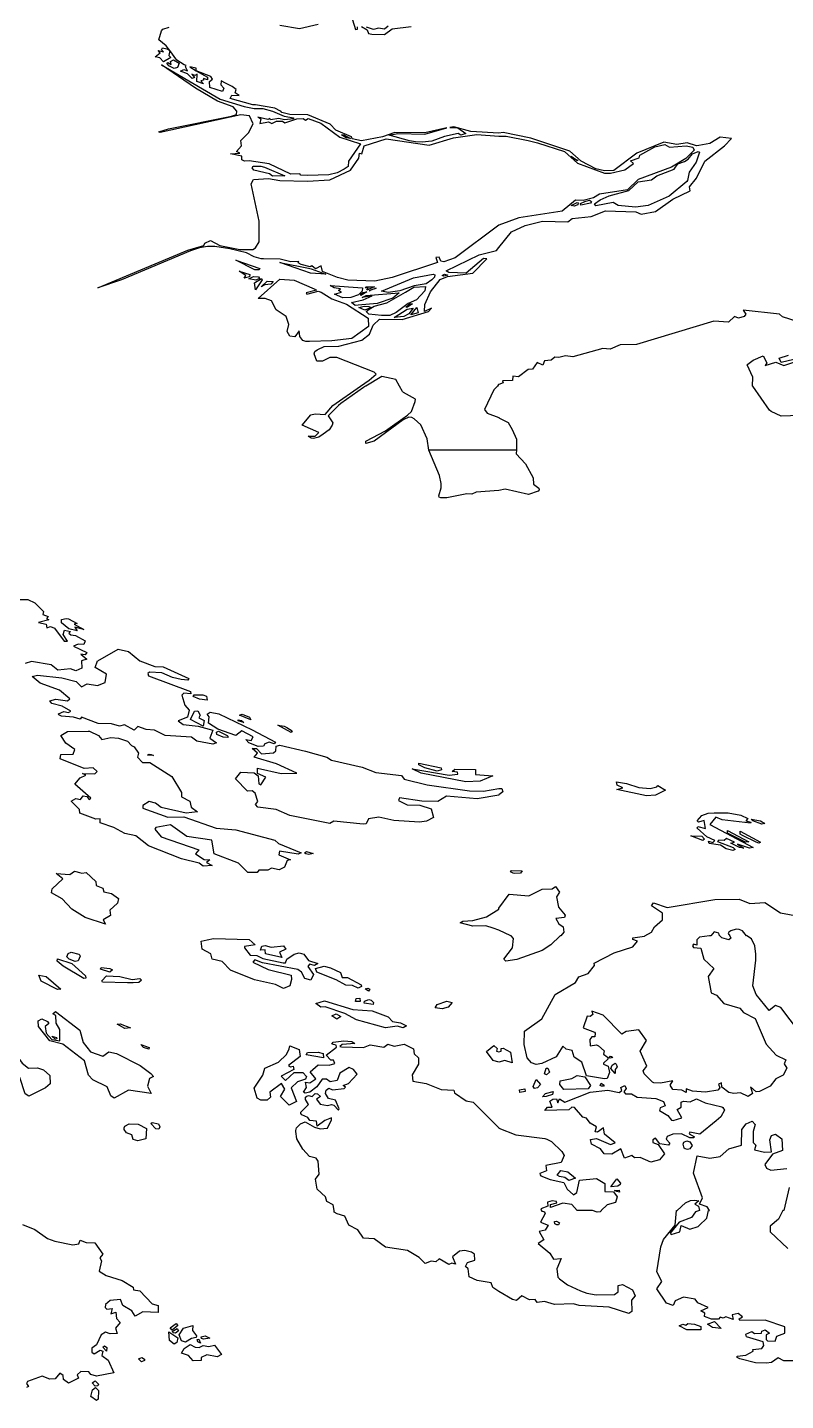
# Model space of a CAD drawing. Header units: inches. Extents: x -128.78 to -121.96, y 47.51 to 52.08.
# Drawn here: x -123.349 to -122.863, y 48.394 to 49.272 of the extents above; entities that cross this region are included whole.
import ezdxf

# ---------------------------------------------------------------- set-up
doc = ezdxf.new("R2010")
doc.units = ezdxf.units.IN
doc.header["$MEASUREMENT"] = 0
doc.layers.add('country_Clip', color=7, linetype='Continuous')

msp = doc.modelspace()

# ---------------------------------------------------------------- linework, layer by layer
at = {"layer": 'country_Clip'}
for points in [[(-123.14058, 49.27728), (-123.13868, 49.27111), (-123.13729, 49.2713), (-123.13725, 49.27272)], [(-122.85055, 49.08259), (-122.86537, 49.08725), (-122.86715, 49.08895), (-122.89049, 49.09159), (-122.88881, 49.08893), (-122.8898, 49.08753), (-122.89355, 49.08654), (-122.89604, 49.08744), (-122.8998, 49.08379), (-122.9092, 49.08454), (-122.95882, 49.06969), (-122.96925, 49.06948), (-122.97567, 49.06659), (-122.98028, 49.06714), (-122.99956, 49.06168), (-123.00412, 49.06241), (-123.00838, 49.06118), (-123.01106, 49.06153), (-123.01347, 49.0596), (-123.01763, 49.05913), (-123.01864, 49.05639), (-123.02237, 49.05801), (-123.02537, 49.05389), (-123.02804, 49.05354), (-123.03437, 49.04886), (-123.0379, 49.04926), (-123.03813, 49.04663), (-123.04443, 49.04627), (-123.0442, 49.04506), (-123.04688, 49.04408), (-123.04709, 49.04408), (-123.04773, 49.04297), (-123.05018, 49.04055), (-123.05612, 49.02797), (-123.05443, 49.02557), (-123.04688, 49.02287), (-123.04688, 49.0226), (-123.04098, 49.01971), (-123.03828, 49.01518), (-123.03547, 49.00903), (-123.03552, 49.00216), (-123.09139, 49.00197), (-123.0917, 49.00206), (-123.09272, 49.00932), (-123.09677, 49.01832), (-123.10102, 49.02213), (-123.10247, 49.02296), (-123.10458, 49.0232), (-123.10815, 49.02148), (-123.12668, 49.00771), (-123.13205, 49.00638), (-123.13197, 49.00772), (-123.11939, 49.01437), (-123.10542, 49.02448), (-123.10273, 49.02677), (-123.10043, 49.03315), (-123.10015, 49.03461), (-123.10785, 49.03889), (-123.10857, 49.03963), (-123.11049, 49.04297), (-123.11271, 49.04713), (-123.12171, 49.04914), (-123.132, 49.04297), (-123.13212, 49.04297), (-123.13349, 49.04218), (-123.14796, 49.03177), (-123.14949, 49.03051), (-123.15611, 49.02393), (-123.15313, 49.01949), (-123.15347, 49.0181), (-123.1555, 49.01505), (-123.15923, 49.01224), (-123.162, 49.01036), (-123.16544, 49.00957), (-123.16708, 49.00979), (-123.16899, 49.01103), (-123.16437, 49.01102), (-123.16203, 49.01337), (-123.17282, 49.01795), (-123.16727, 49.02456), (-123.16451, 49.02531), (-123.15804, 49.02474), (-123.15312, 49.0306), (-123.13551, 49.04297), (-123.1354, 49.04297), (-123.12989, 49.04682), (-123.12542, 49.05066), (-123.1266, 49.05197), (-123.15059, 49.0612), (-123.15493, 49.0612), (-123.15964, 49.05897), (-123.1634, 49.05897), (-123.16507, 49.06368), (-123.1646, 49.06519), (-123.16315, 49.06609), (-123.16271, 49.06633), (-123.1586, 49.06833), (-123.14922, 49.06863), (-123.13453, 49.0723), (-123.12971, 49.0761), (-123.12727, 49.08189), (-123.12327, 49.08572), (-123.10884, 49.08569), (-123.09185, 49.09068), (-123.08997, 49.09286), (-123.09439, 49.09074), (-123.09418, 49.09514), (-123.09061, 49.10332), (-123.08432, 49.11112), (-123.07969, 49.11306), (-123.06352, 49.11512), (-123.05458, 49.1244), (-123.05661, 49.12455), (-123.06785, 49.11528), (-123.07879, 49.11559), (-123.08062, 49.11673), (-123.05939, 49.12692), (-123.04841, 49.12979), (-123.04688, 49.1317), (-123.03875, 49.14155), (-123.02998, 49.14562), (-123.02065, 49.14811), (-123.01887, 49.14837), (-123.00261, 49.14798), (-122.9999, 49.15028), (-122.98787, 49.15139), (-122.97857, 49.15502), (-122.95917, 49.15439), (-122.95579, 49.15297), (-122.94663, 49.1547), (-122.93561, 49.16257), (-122.92433, 49.16785), (-122.92478, 49.17036), (-122.92038, 49.17595), (-122.91505, 49.1869), (-122.90255, 49.19675), (-122.8979, 49.20131), (-122.90519, 49.20222), (-122.91174, 49.19813), (-122.91893, 49.19677), (-122.92031, 49.19676), (-122.9263, 49.19859), (-122.93302, 49.19754), (-122.94123, 49.19891), (-122.95852, 49.19191), (-122.97331, 49.18088), (-122.97929, 49.18059), (-122.98487, 49.18194), (-122.9941, 49.1868), (-123.00152, 49.19332), (-123.02648, 49.20148), (-123.04404, 49.20526), (-123.04688, 49.2048), (-123.06476, 49.20588), (-123.0757, 49.20883), (-123.07828, 49.20838), (-123.07307, 49.20808), (-123.06804, 49.20461), (-123.07114, 49.20357), (-123.0729, 49.2045), (-123.08161, 49.20263), (-123.08965, 49.1996), (-123.09601, 49.1991), (-123.10028, 49.19921), (-123.10405, 49.19987), (-123.11712, 49.20346), (-123.11159, 49.20456), (-123.09417, 49.20417), (-123.0801, 49.20807), (-123.09416, 49.20487), (-123.11348, 49.20508), (-123.12127, 49.20235), (-123.13467, 49.19996), (-123.1407, 49.20124), (-123.1412, 49.20249), (-123.15127, 49.20678), (-123.1548, 49.21043), (-123.16918, 49.21653), (-123.18066, 49.2166), (-123.18579, 49.21794), (-123.18648, 49.21875), (-123.18655, 49.21875), (-123.19013, 49.22078), (-123.2027, 49.22281), (-123.2044, 49.22296), (-123.21891, 49.22702), (-123.21777, 49.22911), (-123.21314, 49.22895), (-123.21562, 49.2305), (-123.21495, 49.23271), (-123.21762, 49.23464), (-123.22188, 49.23684), (-123.22448, 49.23819), (-123.22482, 49.23563), (-123.22293, 49.23363), (-123.22383, 49.23145), (-123.23186, 49.23393), (-123.23207, 49.23771), (-123.23016, 49.2392), (-123.23127, 49.24102), (-123.24062, 49.24467), (-123.2405, 49.24623), (-123.24464, 49.24728), (-123.24062, 49.24467), (-123.23333, 49.24056), (-123.23333, 49.23889), (-123.23583, 49.23972), (-123.23583, 49.23861), (-123.2375, 49.23833), (-123.23587, 49.23626), (-123.24015, 49.23786), (-123.24, 49.2425), (-123.2415, 49.24161), (-123.24333, 49.2425), (-123.24167, 49.24028), (-123.24324, 49.23979), (-123.24617, 49.24271), (-123.25061, 49.24442), (-123.24844, 49.24541), (-123.24611, 49.24472), (-123.2475, 49.24722), (-123.24696, 49.24811), (-123.24827, 49.24837), (-123.25292, 49.25143), (-123.25736, 49.25767), (-123.2597, 49.26052), (-123.26453, 49.26446), (-123.26272, 49.27021), (-123.2619, 49.27119), (-123.2579, 49.27252)], [(-123.18704, 49.27378), (-123.17439, 49.27176), (-123.16249, 49.27449)], [(-123.13471, 49.27299), (-123.13106, 49.27086), (-123.13026, 49.26843), (-123.12818, 49.26816), (-123.12002, 49.2679), (-123.11508, 49.27146), (-123.10293, 49.27296)], [(-123.1176, 49.27325), (-123.12002, 49.27137), (-123.12398, 49.27201), (-123.12717, 49.271), (-123.13156, 49.27262)], [(-123.25736, 49.25767), (-123.25815, 49.25439), (-123.25681, 49.25318), (-123.26153, 49.25044), (-123.26393, 49.25284), (-123.26675, 49.25361), (-123.26368, 49.25615), (-123.26497, 49.25761), (-123.26146, 49.25673), (-123.26269, 49.25806), (-123.26222, 49.25944), (-123.25944, 49.25861), (-123.25736, 49.25767)], [(-123.25139, 49.24944), (-123.2525, 49.24667), (-123.25472, 49.24611), (-123.25806, 49.24778), (-123.25944, 49.24944), (-123.25861, 49.25), (-123.25667, 49.24861), (-123.25694, 49.25056), (-123.255, 49.25167), (-123.25139, 49.24944)], [(-123.19163, 49.21875), (-123.18428, 49.21561), (-123.17837, 49.21455), (-123.1782, 49.21394), (-123.18411, 49.21328), (-123.18772, 49.21405), (-123.19309, 49.21333), (-123.19337, 49.21411), (-123.19474, 49.2135), (-123.20107, 49.21507), (-123.1992, 49.21391), (-123.19973, 49.21099), (-123.1943, 49.21208), (-123.19222, 49.21099), (-123.18908, 49.21244), (-123.18535, 49.21239), (-123.18386, 49.21134), (-123.17611, 49.21394), (-123.17219, 49.21406), (-123.17057, 49.21306), (-123.16892, 49.21405), (-123.16083, 49.21111), (-123.14853, 49.20217), (-123.13546, 49.19787), (-123.14317, 49.18695), (-123.14336, 49.18354), (-123.14583, 49.18166), (-123.15024, 49.17944), (-123.15561, 49.17805), (-123.16933, 49.17761), (-123.17369, 49.17784), (-123.17416, 49.17878), (-123.17989, 49.17854), (-123.19392, 49.18506), (-123.20667, 49.187), (-123.20972, 49.18694), (-123.21131, 49.18761), (-123.2113, 49.18996), (-123.21864, 49.19157), (-123.21272, 49.19205), (-123.21476, 49.193), (-123.21167, 49.19667), (-123.21194, 49.2), (-123.20711, 49.205), (-123.20419, 49.21083), (-123.20639, 49.21583), (-123.21194, 49.21639), (-123.26372, 49.20512), (-123.26439, 49.20556), (-123.25833, 49.2075), (-123.21806, 49.21556), (-123.21472, 49.21662), (-123.21453, 49.21875), (-123.21694, 49.2215), (-123.22694, 49.22528), (-123.24111, 49.23361), (-123.26278, 49.2484), (-123.22531, 49.2265), (-123.20978, 49.22173), (-123.20351, 49.22061), (-123.20345, 49.2206), (-123.19791, 49.22055), (-123.19163, 49.21875)], [(-123.0221, 49.19861), (-123.00486, 49.19297), (-122.99663, 49.18547), (-122.97935, 49.17916), (-122.97537, 49.17914), (-122.96634, 49.18137), (-122.96067, 49.18531), (-122.96263, 49.18703), (-122.95715, 49.18906), (-122.9567, 49.19062), (-122.94711, 49.19602), (-122.94064, 49.19745), (-122.9376, 49.1959), (-122.92705, 49.19664), (-122.92276, 49.19571), (-122.92185, 49.19393), (-122.92716, 49.18865), (-122.93643, 49.18307), (-122.95766, 49.17518), (-122.9646, 49.16854), (-122.98242, 49.1657), (-122.98629, 49.16344), (-122.99298, 49.16175), (-122.99773, 49.16185), (-123.00627, 49.15488), (-123.03406, 49.15064), (-123.04688, 49.14592), (-123.0749, 49.12498), (-123.08211, 49.12254), (-123.08407, 49.12292), (-123.085, 49.12544), (-123.08723, 49.12527), (-123.08623, 49.12195), (-123.11519, 49.11239), (-123.12624, 49.11001), (-123.1435, 49.11069), (-123.15013, 49.11239), (-123.15983, 49.11634), (-123.16058, 49.11998), (-123.16411, 49.11809), (-123.1666, 49.11998), (-123.16758, 49.11935), (-123.17328, 49.12085), (-123.17536, 49.12185), (-123.1748, 49.12272), (-123.18008, 49.1224), (-123.18683, 49.12413), (-123.19749, 49.12447), (-123.19904, 49.12447), (-123.20338, 49.12573), (-123.20838, 49.12829), (-123.21913, 49.13079), (-123.22863, 49.13222), (-123.2334, 49.13222), (-123.23854, 49.13135), (-123.24415, 49.12954), (-123.28831, 49.1109), (-123.30342, 49.10588), (-123.24587, 49.12998), (-123.23561, 49.13285), (-123.23504, 49.13445), (-123.23138, 49.13616), (-123.22553, 49.13299), (-123.21256, 49.13033), (-123.20438, 49.13044), (-123.20264, 49.13136), (-123.20034, 49.13528), (-123.20023, 49.14858), (-123.20546, 49.17228), (-123.20398, 49.17503), (-123.19439, 49.17575), (-123.18703, 49.17447), (-123.16923, 49.1741), (-123.15506, 49.1749), (-123.14184, 49.18099), (-123.13644, 49.18882), (-123.13599, 49.19192), (-123.13454, 49.1915), (-123.13297, 49.19669), (-123.11901, 49.20116), (-123.09142, 49.19706), (-123.07599, 49.20178), (-123.06104, 49.20393), (-123.04688, 49.20285), (-123.04208, 49.20282), (-123.02802, 49.20011), (-123.0221, 49.19861)], [(-123.14608, 49.2038), (-123.14181, 49.20138), (-123.14458, 49.20182), (-123.14759, 49.20374), (-123.14608, 49.2038)], [(-122.99625, 49.18728), (-122.99674, 49.18696), (-123.00048, 49.18987), (-122.99625, 49.18728)], [(-122.93784, 49.16438), (-122.95126, 49.15853), (-122.95938, 49.15744), (-122.97055, 49.15857), (-122.97368, 49.16036), (-122.98473, 49.15831), (-122.98561, 49.15947), (-122.98197, 49.16204), (-122.97616, 49.16467), (-122.96372, 49.168), (-122.95764, 49.17353), (-122.94914, 49.17498), (-122.9457, 49.17744), (-122.93466, 49.18182), (-122.93229, 49.18518), (-122.92796, 49.18671), (-122.92575, 49.18819), (-122.92296, 49.19148), (-122.91936, 49.19314), (-122.9185, 49.1927), (-122.92055, 49.18627), (-122.92502, 49.17986), (-122.92621, 49.17441), (-122.92663, 49.17379), (-122.93784, 49.16438)], [(-123.18383, 49.17739), (-123.1917, 49.17729), (-123.19372, 49.17879), (-123.20361, 49.18109), (-123.2048, 49.1825), (-123.20408, 49.18348), (-123.20404, 49.18358), (-123.19914, 49.18361), (-123.19695, 49.18298), (-123.18383, 49.17739)], [(-122.98826, 49.16007), (-122.99432, 49.1588), (-122.99467, 49.15984), (-122.9918, 49.16113), (-122.98876, 49.16194), (-122.98757, 49.16114), (-122.98826, 49.16007)], [(-122.99634, 49.1589), (-122.99861, 49.15811), (-123.00067, 49.15843), (-122.99684, 49.16042), (-122.99603, 49.1601), (-122.99634, 49.1589)], [(-123.20036, 49.11743), (-123.20295, 49.11743), (-123.2151, 49.12349), (-123.19977, 49.1182), (-123.20036, 49.11743)], [(-123.16708, 49.11801), (-123.1577, 49.11448), (-123.1675, 49.11531), (-123.18701, 49.12209), (-123.16876, 49.11845), (-123.16708, 49.11801)], [(-123.20653, 49.11296), (-123.20988, 49.11192), (-123.20888, 49.11368), (-123.21307, 49.11654), (-123.2062, 49.11445), (-123.20653, 49.11296)], [(-123.2, 49.11181), (-123.20235, 49.1107), (-123.20678, 49.1117), (-123.20394, 49.11313), (-123.20067, 49.11291), (-123.2, 49.11181)], [(-123.19833, 49.11092), (-123.20251, 49.10453), (-123.20335, 49.10905), (-123.19883, 49.11181), (-123.19833, 49.11092)], [(-123.17015, 49.10256), (-123.16982, 49.10177), (-123.16255, 49.10362), (-123.16061, 49.10301), (-123.15383, 49.09872), (-123.14436, 49.09535), (-123.13046, 49.08654), (-123.13029, 49.08113), (-123.14085, 49.07353), (-123.15374, 49.07188), (-123.16808, 49.07152), (-123.17049, 49.07144), (-123.17234, 49.0721), (-123.17426, 49.07469), (-123.17469, 49.07831), (-123.17736, 49.07453), (-123.18054, 49.07486), (-123.18239, 49.07783), (-123.18121, 49.08246), (-123.18306, 49.08753), (-123.18942, 49.09172), (-123.19227, 49.09745), (-123.19646, 49.09899), (-123.20081, 49.09899), (-123.18695, 49.11145), (-123.17786, 49.11067), (-123.16513, 49.10527), (-123.16363, 49.10428), (-123.17015, 49.10256)], [(-123.19658, 49.10785), (-123.19892, 49.10653), (-123.19524, 49.11017), (-123.19122, 49.10995), (-123.19272, 49.10818), (-123.19658, 49.10785)], [(-123.11025, 49.10401), (-123.11779, 49.10279), (-123.12197, 49.10362), (-123.10154, 49.11227), (-123.08881, 49.11459), (-123.08781, 49.11415), (-123.08813, 49.11272), (-123.08965, 49.11095), (-123.09333, 49.10847), (-123.10104, 49.1072), (-123.11025, 49.10401)], [(-123.07946, 49.114), (-123.08197, 49.11323), (-123.08315, 49.11367), (-123.08172, 49.11461), (-123.07946, 49.114)], [(-123.14155, 49.09957), (-123.14674, 49.09946), (-123.15201, 49.10189), (-123.14766, 49.1031), (-123.14959, 49.1042), (-123.14825, 49.10525), (-123.15226, 49.10574), (-123.15478, 49.1074), (-123.13418, 49.10591), (-123.13434, 49.10365), (-123.13669, 49.10145), (-123.14155, 49.09957)], [(-123.11075, 49.10268), (-123.11477, 49.09927), (-123.12465, 49.09585), (-123.13688, 49.09475), (-123.13872, 49.09447), (-123.14124, 49.0964), (-123.1337, 49.09806), (-123.12799, 49.10074), (-123.13429, 49.0996), (-123.13169, 49.10103), (-123.11075, 49.10268)], [(-123.13141, 49.10332), (-123.13526, 49.10084), (-123.1351, 49.10172), (-123.13401, 49.10277), (-123.13141, 49.10332)], [(-123.1265, 49.10654), (-123.13135, 49.10445), (-123.13052, 49.10566), (-123.13236, 49.10577), (-123.13186, 49.10643), (-123.1265, 49.10654)], [(-123.11661, 49.08814), (-123.12198, 49.08813), (-123.13018, 49.08902), (-123.13169, 49.09067), (-123.12993, 49.09216), (-123.12666, 49.09404), (-123.11854, 49.09629), (-123.10656, 49.10312), (-123.10137, 49.10616), (-123.09375, 49.10676), (-123.09434, 49.1039), (-123.09953, 49.09806), (-123.10489, 49.09585), (-123.11259, 49.09001), (-123.11661, 49.08814)], [(-123.12544, 49.10568), (-123.12996, 49.10386), (-123.12879, 49.10458), (-123.12544, 49.10568)], [(-123.12867, 49.09321), (-123.13253, 49.09155), (-123.13638, 49.09321), (-123.13303, 49.09409), (-123.13018, 49.09398), (-123.12867, 49.09321)], [(-123.10765, 49.08759), (-123.11393, 49.08681), (-123.10556, 49.09221), (-123.10171, 49.09277), (-123.10439, 49.08913), (-123.10765, 49.08759)], [(-123.10204, 49.09563), (-123.10539, 49.09343), (-123.1064, 49.09354), (-123.10372, 49.09574), (-123.10204, 49.09563)], [(-123.09844, 49.08985), (-123.10313, 49.08858), (-123.09936, 49.09321), (-123.09844, 49.08985)], [(-122.83065, 49.02503), (-122.86608, 49.0238), (-122.87257, 49.02674), (-122.87368, 49.02767), (-122.88441, 49.04285), (-122.88445, 49.04297), (-122.88433, 49.04865), (-122.88794, 49.05649), (-122.88755, 49.05707), (-122.88417, 49.0595), (-122.87764, 49.06228), (-122.87526, 49.05793), (-122.87646, 49.05624), (-122.86969, 49.05831), (-122.86458, 49.05611), (-122.85351, 49.05973)], [(-122.85436, 49.0608), (-122.86627, 49.05817), (-122.86743, 49.0609), (-122.86149, 49.06285)], [(-123.03552, 49.00216), (-123.03579, 48.99964), (-123.02971, 48.99331), (-123.02491, 48.98441), (-123.02466, 48.98031), (-123.02123, 48.97771), (-123.02101, 48.9767), (-123.02169, 48.97579), (-123.02798, 48.97359), (-123.04282, 48.97705), (-123.04688, 48.97629), (-123.06144, 48.97518), (-123.06413, 48.97382), (-123.06741, 48.97418), (-123.08017, 48.97145), (-123.08393, 48.97143), (-123.08496, 48.97188), (-123.08537, 48.97282), (-123.08381, 48.9779), (-123.08381, 48.98077), (-123.08492, 48.98586), (-123.0917, 49.00206), (-123.09139, 49.00197), (-123.03552, 49.00216)], [(-123.35663, 48.90659), (-123.34827, 48.90642), (-123.3439, 48.90447), (-123.33826, 48.8988), (-123.33861, 48.89683), (-123.33529, 48.89556), (-123.33645, 48.89435), (-123.33485, 48.8936), (-123.34156, 48.89188), (-123.33667, 48.89072), (-123.33625, 48.88842), (-123.33388, 48.88917), (-123.33129, 48.88806), (-123.32501, 48.87988), (-123.32291, 48.87991), (-123.32573, 48.88406), (-123.32481, 48.88697), (-123.32095, 48.88598), (-123.32198, 48.88492), (-123.32085, 48.88398), (-123.31785, 48.88356), (-123.31156, 48.88011), (-123.31241, 48.87767), (-123.31606, 48.87785), (-123.319, 48.87673), (-123.31064, 48.87263), (-123.31171, 48.87116), (-123.31447, 48.8715), (-123.31061, 48.86836), (-123.31404, 48.86719), (-123.31386, 48.86248), (-123.31755, 48.86082), (-123.32092, 48.86219), (-123.32905, 48.86122), (-123.33328, 48.86482), (-123.34587, 48.86684), (-123.35006, 48.86559)], [(-123.3187, 48.89069), (-123.31245, 48.88738), (-123.31816, 48.88876), (-123.31684, 48.88646), (-123.32197, 48.88771), (-123.3267, 48.89165), (-123.32674, 48.89379), (-123.32374, 48.89434), (-123.32238, 48.89423), (-123.31672, 48.89106), (-123.3187, 48.89069)], [(-123.2616, 48.86338), (-123.24534, 48.85596), (-123.24592, 48.85495), (-123.25027, 48.8554), (-123.25577, 48.85663), (-123.26258, 48.85968), (-123.27041, 48.86008), (-123.27161, 48.85917), (-123.271, 48.85774), (-123.2443, 48.84776), (-123.24396, 48.84606), (-123.24842, 48.84652), (-123.24965, 48.84536), (-123.2479, 48.83902), (-123.24515, 48.83577), (-123.24604, 48.83126), (-123.25214, 48.82892), (-123.249, 48.82665), (-123.23932, 48.82553), (-123.22982, 48.82292), (-123.23187, 48.81779), (-123.2275, 48.81479), (-123.22997, 48.81395), (-123.24005, 48.81584), (-123.24361, 48.81855), (-123.26042, 48.81946), (-123.2672, 48.82298), (-123.27259, 48.82329), (-123.27797, 48.82527), (-123.28021, 48.82286), (-123.28654, 48.82627), (-123.28956, 48.82549), (-123.29476, 48.82694), (-123.30324, 48.82713), (-123.31387, 48.83115), (-123.31476, 48.82988), (-123.31912, 48.83133), (-123.32685, 48.83179), (-123.32851, 48.83266), (-123.3286, 48.83333), (-123.32532, 48.83495), (-123.32238, 48.83419), (-123.3209, 48.83504), (-123.32639, 48.83823), (-123.33293, 48.84004), (-123.33431, 48.84163), (-123.33043, 48.84274), (-123.32295, 48.84163), (-123.3215, 48.84301), (-123.3281, 48.84843), (-123.34049, 48.85307), (-123.34556, 48.85726), (-123.34209, 48.85811), (-123.32647, 48.8563), (-123.31745, 48.85414), (-123.31394, 48.8506), (-123.31035, 48.85256), (-123.30367, 48.85146), (-123.29872, 48.85344), (-123.29787, 48.85868), (-123.3052, 48.86297), (-123.30379, 48.86719), (-123.30344, 48.86719), (-123.2905, 48.87467), (-123.2838, 48.8733), (-123.2767, 48.86728), (-123.27673, 48.86719), (-123.26705, 48.86361), (-123.2616, 48.86338)], [(-123.23404, 48.84459), (-123.23352, 48.84218), (-123.23841, 48.84267), (-123.2424, 48.84444), (-123.24189, 48.84545), (-123.23638, 48.84555), (-123.23404, 48.84459)], [(-123.23556, 48.82917), (-123.23611, 48.82556), (-123.24417, 48.82972), (-123.24167, 48.835), (-123.23944, 48.83528), (-123.23806, 48.8325), (-123.23889, 48.83083), (-123.23556, 48.82917)], [(-123.20472, 48.82306), (-123.18972, 48.81528), (-123.19056, 48.81417), (-123.19389, 48.81528), (-123.19667, 48.81417), (-123.1975, 48.81278), (-123.20083, 48.8125), (-123.20694, 48.81472), (-123.20889, 48.81694), (-123.20528, 48.81639), (-123.20417, 48.81861), (-123.21139, 48.8225), (-123.21528, 48.81944), (-123.22667, 48.82361), (-123.23278, 48.8275), (-123.23222, 48.83139), (-123.23361, 48.83306), (-123.23167, 48.83444), (-123.22611, 48.83333), (-123.20472, 48.82306)], [(-123.21167, 48.82917), (-123.21, 48.82778), (-123.21361, 48.82889), (-123.21361, 48.82944), (-123.21167, 48.82917)], [(-123.20648, 48.83117), (-123.20551, 48.8296), (-123.21284, 48.83246), (-123.21107, 48.83314), (-123.20648, 48.83117)], [(-123.30311, 48.81957), (-123.30099, 48.81697), (-123.29512, 48.81831), (-123.29029, 48.81783), (-123.28463, 48.81582), (-123.2819, 48.81321), (-123.28029, 48.81228), (-123.27748, 48.80813), (-123.27814, 48.80576), (-123.2749, 48.80233), (-123.27021, 48.80222), (-123.25618, 48.79333), (-123.24995, 48.7831), (-123.24987, 48.78022), (-123.24465, 48.77741), (-123.24376, 48.77359), (-123.23983, 48.7707), (-123.24694, 48.76984), (-123.26301, 48.77344), (-123.26671, 48.77631), (-123.27071, 48.77721), (-123.27463, 48.77469), (-123.27463, 48.77302), (-123.25878, 48.76733), (-123.24858, 48.7675), (-123.22787, 48.76024), (-123.21527, 48.75918), (-123.19028, 48.7526), (-123.18783, 48.75036), (-123.17336, 48.74454), (-123.1754, 48.74363), (-123.18719, 48.74559), (-123.18757, 48.74318), (-123.18017, 48.74), (-123.18241, 48.73958), (-123.18407, 48.73522), (-123.18736, 48.73353), (-123.19233, 48.73464), (-123.19476, 48.73346), (-123.20052, 48.73337), (-123.20149, 48.73195), (-123.20748, 48.73198), (-123.21355, 48.73791), (-123.229, 48.74374), (-123.23064, 48.75265), (-123.24648, 48.75485), (-123.25698, 48.76238), (-123.26644, 48.76074), (-123.26713, 48.75962), (-123.26297, 48.75477), (-123.23895, 48.74633), (-123.24105, 48.74389), (-123.23554, 48.7402), (-123.23189, 48.73995), (-123.23398, 48.73828), (-123.23035, 48.73642), (-123.23607, 48.73585), (-123.23861, 48.73789), (-123.24991, 48.74054), (-123.27104, 48.74891), (-123.27926, 48.75524), (-123.28615, 48.75675), (-123.29331, 48.76069), (-123.30212, 48.76368), (-123.30207, 48.76627), (-123.30484, 48.76599), (-123.31495, 48.76983), (-123.31522, 48.77215), (-123.32067, 48.77752), (-123.31765, 48.77914), (-123.31459, 48.77859), (-123.31288, 48.78084), (-123.31045, 48.78042), (-123.30897, 48.77849), (-123.30789, 48.7795), (-123.31815, 48.78846), (-123.3149, 48.79236), (-123.31122, 48.79414), (-123.31336, 48.79521), (-123.30537, 48.79496), (-123.30397, 48.7965), (-123.30656, 48.7988), (-123.31227, 48.79851), (-123.32757, 48.80464), (-123.32717, 48.80746), (-123.3193, 48.80753), (-123.31824, 48.81057), (-123.32401, 48.81462), (-123.32718, 48.81942), (-123.32302, 48.82199), (-123.30978, 48.8223), (-123.30883, 48.8222), (-123.30311, 48.81957)], [(-123.22006, 48.81896), (-123.2206, 48.81824), (-123.22336, 48.81837), (-123.22727, 48.8202), (-123.22747, 48.82165), (-123.22632, 48.82222), (-123.22079, 48.81944), (-123.22006, 48.81896)], [(-123.17917, 48.8225), (-123.17972, 48.82139), (-123.18833, 48.82611), (-123.18417, 48.82556), (-123.1825, 48.82472), (-123.17917, 48.8225)], [(-123.17052, 48.80947), (-123.1569, 48.80558), (-123.15404, 48.80377), (-123.13426, 48.79926), (-123.12565, 48.79579), (-123.1091, 48.79392), (-123.10754, 48.7916), (-123.09272, 48.78798), (-123.06568, 48.78407), (-123.05672, 48.78383), (-123.04688, 48.78571), (-123.04492, 48.78569), (-123.04438, 48.78358), (-123.04688, 48.78153), (-123.04688, 48.78125), (-123.06074, 48.77909), (-123.08047, 48.78062), (-123.08595, 48.77734), (-123.09619, 48.77743), (-123.11045, 48.77962), (-123.111, 48.77802), (-123.1056, 48.7752), (-123.09736, 48.77504), (-123.09024, 48.77271), (-123.08873, 48.76708), (-123.09321, 48.76471), (-123.09759, 48.764), (-123.11397, 48.7652), (-123.1236, 48.76723), (-123.13026, 48.76622), (-123.1318, 48.76308), (-123.13375, 48.76271), (-123.1524, 48.76462), (-123.15498, 48.76318), (-123.18061, 48.76834), (-123.18936, 48.7721), (-123.20119, 48.77376), (-123.20271, 48.7753), (-123.2012, 48.7773), (-123.20277, 48.78269), (-123.20468, 48.78406), (-123.20781, 48.78393), (-123.2154, 48.79175), (-123.2119, 48.79599), (-123.20348, 48.79573), (-123.20088, 48.79374), (-123.20049, 48.78856), (-123.19916, 48.78801), (-123.19608, 48.79277), (-123.20128, 48.7953), (-123.20138, 48.79858), (-123.18611, 48.79523), (-123.17611, 48.79533), (-123.18913, 48.80135), (-123.20347, 48.80564), (-123.20141, 48.80828), (-123.20482, 48.8112), (-123.20193, 48.81111), (-123.19872, 48.80779), (-123.19119, 48.80833), (-123.18953, 48.80966), (-123.18938, 48.8126), (-123.18698, 48.81338), (-123.17052, 48.80947)], [(-123.26945, 48.80743), (-123.26797, 48.80676), (-123.27171, 48.80702), (-123.27068, 48.80751), (-123.26945, 48.80743)], [(-123.0836, 48.7976), (-123.08635, 48.79673), (-123.09429, 48.79888), (-123.09799, 48.80069), (-123.098, 48.80176), (-123.08374, 48.79878), (-123.0836, 48.7976)], [(-123.10229, 48.79816), (-123.07868, 48.79418), (-123.07304, 48.79473), (-123.07332, 48.79604), (-123.07677, 48.79658), (-123.07495, 48.79798), (-123.06176, 48.79781), (-123.06182, 48.79464), (-123.05081, 48.79369), (-123.05884, 48.79026), (-123.06808, 48.78996), (-123.09658, 48.79533), (-123.10229, 48.79816)], [(-122.95723, 48.78624), (-122.95008, 48.78553), (-122.94569, 48.7866), (-122.94516, 48.78763), (-122.9402, 48.78465), (-122.94667, 48.7813), (-122.95236, 48.781), (-122.97131, 48.78492), (-122.96761, 48.78594), (-122.97121, 48.78782), (-122.97148, 48.78989), (-122.9652, 48.78878), (-122.95723, 48.78624)], [(-122.892, 48.76857), (-122.88752, 48.76651), (-122.88886, 48.76497), (-122.88549, 48.76414), (-122.88586, 48.76345), (-122.90404, 48.76566), (-122.90795, 48.76725), (-122.91181, 48.76249), (-122.88406, 48.74779), (-122.88639, 48.74746), (-122.89419, 48.75008), (-122.89005, 48.74749), (-122.89282, 48.7479), (-122.89844, 48.75071), (-122.89614, 48.75127), (-122.90114, 48.7536), (-122.90259, 48.75246), (-122.90615, 48.75265), (-122.9069, 48.75169), (-122.89691, 48.74787), (-122.89554, 48.7465), (-122.8971, 48.74597), (-122.90131, 48.74696), (-122.90502, 48.74939), (-122.91232, 48.75042), (-122.9127, 48.75189), (-122.91, 48.75115), (-122.90856, 48.75239), (-122.91373, 48.75469), (-122.91993, 48.76033), (-122.91942, 48.76131), (-122.91464, 48.75994), (-122.91546, 48.76509), (-122.91908, 48.76398), (-122.92001, 48.76492), (-122.9169, 48.76836), (-122.91289, 48.76978), (-122.90898, 48.77), (-122.90006, 48.77006), (-122.892, 48.76857)], [(-122.88683, 48.75158), (-122.88897, 48.75129), (-122.90051, 48.75711), (-122.90043, 48.75871), (-122.88683, 48.75158)], [(-122.87945, 48.75123), (-122.88056, 48.75061), (-122.88218, 48.75124), (-122.89093, 48.75551), (-122.8925, 48.75651), (-122.89243, 48.75834), (-122.87945, 48.75123)], [(-122.87668, 48.76314), (-122.87862, 48.76286), (-122.8844, 48.76489), (-122.88538, 48.76593), (-122.87934, 48.76484), (-122.87668, 48.76314)], [(-122.91532, 48.75321), (-122.91635, 48.75231), (-122.92394, 48.75538), (-122.91685, 48.7551), (-122.91532, 48.75321)], [(-123.16561, 48.74398), (-123.16841, 48.74335), (-123.17031, 48.74374), (-123.17124, 48.74457), (-123.17004, 48.74529), (-123.16561, 48.74398)], [(-123.31531, 48.73179), (-123.31371, 48.73137), (-123.31105, 48.7319), (-123.30472, 48.72615), (-123.30463, 48.72363), (-123.30042, 48.72191), (-123.29967, 48.71946), (-123.29487, 48.71855), (-123.29029, 48.71531), (-123.2909, 48.71219), (-123.29575, 48.70772), (-123.29539, 48.70442), (-123.30009, 48.7016), (-123.29853, 48.69881), (-123.3116, 48.70315), (-123.32021, 48.70854), (-123.32637, 48.71502), (-123.3331, 48.71885), (-123.33275, 48.72152), (-123.32591, 48.72778), (-123.3302, 48.73124), (-123.32143, 48.73052), (-123.31853, 48.73272), (-123.31755, 48.73247), (-123.31531, 48.73179)], [(-123.03296, 48.73136), (-123.03682, 48.73126), (-123.03772, 48.73153), (-123.0395, 48.7324), (-123.0387, 48.73327), (-123.03189, 48.73291), (-123.03296, 48.73136)], [(-123.00811, 48.71933), (-123.01004, 48.7163), (-123.00874, 48.70977), (-123.00438, 48.70463), (-123.00482, 48.70303), (-123.01037, 48.7025), (-123.00852, 48.69903), (-123.00562, 48.69724), (-123.00524, 48.69379), (-123.00716, 48.69141), (-123.00772, 48.69141), (-123.0135, 48.68558), (-123.01914, 48.6821), (-123.03531, 48.67627), (-123.04239, 48.67528), (-123.04375, 48.67651), (-123.03812, 48.6838), (-123.03748, 48.68971), (-123.03888, 48.69141), (-123.03928, 48.69141), (-123.04688, 48.69504), (-123.05048, 48.69629), (-123.05511, 48.69779), (-123.06344, 48.69764), (-123.07165, 48.69968), (-123.06996, 48.7008), (-123.06358, 48.70124), (-123.05468, 48.70359), (-123.04688, 48.70843), (-123.04688, 48.70898), (-123.04035, 48.71801), (-123.02757, 48.71699), (-123.0191, 48.7213), (-123.01282, 48.7214), (-123.01065, 48.72297), (-123.00811, 48.71933)], [(-122.84842, 48.62179), (-122.86641, 48.64547), (-122.86985, 48.64684), (-122.87376, 48.64359), (-122.88216, 48.65381), (-122.88425, 48.65936), (-122.88236, 48.67577), (-122.88236, 48.6796), (-122.88296, 48.68501), (-122.88524, 48.68949), (-122.88815, 48.69141), (-122.88841, 48.69141), (-122.89102, 48.69457), (-122.89296, 48.6955), (-122.89499, 48.69559), (-122.89839, 48.69455), (-122.8996, 48.69382), (-122.90017, 48.69294), (-122.89909, 48.69141), (-122.89846, 48.68992), (-122.89959, 48.6889), (-122.90426, 48.69002), (-122.90541, 48.69141), (-122.90575, 48.69141), (-122.90611, 48.69308), (-122.90903, 48.694), (-122.91124, 48.69141), (-122.91214, 48.69141), (-122.91841, 48.69049), (-122.9201, 48.68876), (-122.92007, 48.68536), (-122.92239, 48.68606), (-122.92299, 48.6849), (-122.92232, 48.68392), (-122.91763, 48.68341), (-122.9156, 48.6764), (-122.90938, 48.67052), (-122.91287, 48.66546), (-122.91091, 48.65492), (-122.90767, 48.65336), (-122.90277, 48.64819), (-122.89257, 48.64506), (-122.89038, 48.64234), (-122.88282, 48.63856), (-122.87575, 48.6221), (-122.86937, 48.61498), (-122.86314, 48.61208), (-122.8643, 48.60953), (-122.86253, 48.60675), (-122.86487, 48.60223), (-122.86962, 48.59996), (-122.87315, 48.5952), (-122.88008, 48.59187), (-122.88221, 48.59167), (-122.88578, 48.59483), (-122.88446, 48.59053), (-122.88737, 48.58854), (-122.89215, 48.59105), (-122.89645, 48.59048), (-122.89977, 48.59128), (-122.90414, 48.59454), (-122.90429, 48.59726), (-122.90625, 48.59654), (-122.90541, 48.59423), (-122.90669, 48.59263), (-122.91459, 48.59132), (-122.92301, 48.59202), (-122.92693, 48.59343), (-122.92701, 48.59111), (-122.9298, 48.59263), (-122.93562, 48.59305), (-122.93727, 48.59584), (-122.93562, 48.59868), (-122.94351, 48.59717), (-122.94765, 48.59747), (-122.94858, 48.59775), (-122.95378, 48.6032), (-122.95457, 48.60503), (-122.95226, 48.60801), (-122.95644, 48.61767), (-122.95237, 48.62452), (-122.95718, 48.63129), (-122.96533, 48.63024), (-122.96826, 48.62839), (-122.98001, 48.64055), (-122.98744, 48.64312), (-122.98673, 48.64106), (-122.98838, 48.63977), (-122.99036, 48.63997), (-122.99285, 48.6326), (-122.98566, 48.62987), (-122.98527, 48.62921), (-122.98543, 48.6268), (-122.98744, 48.62679), (-122.98866, 48.62518), (-122.9884, 48.62106), (-122.98428, 48.62159), (-122.983, 48.62111), (-122.9794, 48.6179), (-122.97989, 48.6158), (-122.97745, 48.61405), (-122.97694, 48.61282), (-122.97991, 48.61004), (-122.97981, 48.60938), (-122.97699, 48.60799), (-122.97595, 48.60394), (-122.97751, 48.60013), (-122.97933, 48.59983), (-122.99076, 48.60189), (-122.99376, 48.61062), (-122.99869, 48.61386), (-122.99998, 48.61795), (-123.00384, 48.61884), (-123.00582, 48.62076), (-123.01011, 48.61394), (-123.01942, 48.60969), (-123.02297, 48.60916), (-123.02605, 48.61025), (-123.02875, 48.61341), (-123.03073, 48.62199), (-123.03039, 48.6305), (-123.01939, 48.63837), (-123.01086, 48.65382), (-122.99775, 48.66158), (-122.99564, 48.66515), (-122.98978, 48.66739), (-122.98563, 48.67236), (-122.98583, 48.67397), (-122.97302, 48.68049), (-122.96105, 48.68425), (-122.95811, 48.68795), (-122.9611, 48.68895), (-122.96117, 48.69004), (-122.95374, 48.69127), (-122.95349, 48.69141), (-122.94918, 48.69369), (-122.94724, 48.69718), (-122.94207, 48.70159), (-122.94217, 48.70578), (-122.94926, 48.71066), (-122.9478, 48.71242), (-122.93907, 48.70959), (-122.90866, 48.7146), (-122.89303, 48.71478)], [(-122.89303, 48.71478), (-122.88621, 48.71217), (-122.87668, 48.71274), (-122.86668, 48.70602), (-122.84925, 48.70293)], [(-123.19786, 48.67694), (-123.18497, 48.6741), (-123.18331, 48.67414), (-123.18257, 48.67636), (-123.17785, 48.67964), (-123.17471, 48.68059), (-123.17177, 48.67966), (-123.16865, 48.67567), (-123.16278, 48.67369), (-123.1648, 48.67249), (-123.16795, 48.67318), (-123.16901, 48.67177), (-123.16539, 48.66672), (-123.16726, 48.66308), (-123.17112, 48.66409), (-123.17307, 48.66823), (-123.17551, 48.6698), (-123.19806, 48.67415), (-123.20307, 48.6761), (-123.20436, 48.67459), (-123.1944, 48.66995), (-123.17988, 48.66616), (-123.1796, 48.66353), (-123.18065, 48.65941), (-123.18477, 48.65769), (-123.18991, 48.66021), (-123.20326, 48.66326), (-123.21852, 48.66951), (-123.22389, 48.67492), (-123.23044, 48.67656), (-123.23125, 48.67997), (-123.23677, 48.68292), (-123.2373, 48.68797), (-123.23352, 48.68881), (-123.22939, 48.68973), (-123.20662, 48.68913), (-123.20286, 48.68565), (-123.20959, 48.68458), (-123.20963, 48.68379), (-123.20598, 48.67912), (-123.20166, 48.67891), (-123.19786, 48.67694)], [(-123.31616, 48.67532), (-123.31796, 48.67507), (-123.32178, 48.6765), (-123.32329, 48.67804), (-123.32253, 48.68009), (-123.32054, 48.68084), (-123.31572, 48.67963), (-123.31508, 48.67906), (-123.3148, 48.67838), (-123.31616, 48.67532)], [(-123.19632, 48.68521), (-123.1926, 48.68424), (-123.18476, 48.68499), (-123.1831, 48.68279), (-123.18735, 48.68093), (-123.18567, 48.67756), (-123.1962, 48.67995), (-123.19633, 48.68241), (-123.19945, 48.68231), (-123.19855, 48.68488), (-123.19632, 48.68521)], [(-123.31113, 48.66437), (-123.31257, 48.66407), (-123.32574, 48.67193), (-123.32948, 48.67513), (-123.32939, 48.67676), (-123.32016, 48.67363), (-123.31144, 48.6659), (-123.31113, 48.66437)], [(-123.2942, 48.66966), (-123.29592, 48.6682), (-123.30191, 48.67005), (-123.30139, 48.67107), (-123.29591, 48.67057), (-123.2942, 48.66966)], [(-123.1347, 48.65894), (-123.1369, 48.65798), (-123.1406, 48.65959), (-123.14473, 48.65977), (-123.15094, 48.66319), (-123.16344, 48.66815), (-123.16424, 48.67039), (-123.15865, 48.67193), (-123.15462, 48.67091), (-123.14817, 48.66793), (-123.14707, 48.66483), (-123.14375, 48.6647), (-123.13493, 48.66005), (-123.1347, 48.65894)], [(-123.32722, 48.65738), (-123.32932, 48.65696), (-123.33968, 48.66242), (-123.34134, 48.66633), (-123.33655, 48.66529), (-123.32722, 48.65738)], [(-123.28946, 48.66535), (-123.28164, 48.66356), (-123.27658, 48.66404), (-123.27559, 48.66302), (-123.27733, 48.66163), (-123.28084, 48.66136), (-123.28458, 48.66136), (-123.30056, 48.66181), (-123.30098, 48.66251), (-123.29793, 48.66577), (-123.28946, 48.66535)], [(-123.12949, 48.65724), (-123.13021, 48.65601), (-123.13244, 48.65739), (-123.13074, 48.65801), (-123.12949, 48.65724)], [(-123.15848, 48.6499), (-123.14033, 48.64432), (-123.12792, 48.64339), (-123.11764, 48.63958), (-123.11494, 48.63653), (-123.10982, 48.63583), (-123.10587, 48.63375), (-123.10813, 48.63258), (-123.11192, 48.63359), (-123.11945, 48.6326), (-123.13805, 48.63776), (-123.14542, 48.64161), (-123.15811, 48.64601), (-123.16069, 48.64569), (-123.16409, 48.64801), (-123.15848, 48.6499)], [(-123.13586, 48.65144), (-123.13555, 48.64937), (-123.13864, 48.64946), (-123.13826, 48.65127), (-123.13586, 48.65144)], [(-123.12702, 48.64879), (-123.1272, 48.64739), (-123.13299, 48.64829), (-123.13294, 48.64952), (-123.1301, 48.65065), (-123.12852, 48.65032), (-123.12702, 48.64879)], [(-123.07934, 48.64583), (-123.08318, 48.64468), (-123.08765, 48.64523), (-123.08629, 48.64741), (-123.08006, 48.6496), (-123.07676, 48.64872), (-123.07934, 48.64583)], [(-123.31512, 48.63104), (-123.31288, 48.62325), (-123.30817, 48.61724), (-123.30027, 48.61446), (-123.29645, 48.61716), (-123.29167, 48.61604), (-123.2765, 48.60835), (-123.26967, 48.60333), (-123.26791, 48.6015), (-123.27037, 48.60012), (-123.27164, 48.59518), (-123.26937, 48.59046), (-123.28393, 48.59269), (-123.29311, 48.58748), (-123.29524, 48.58914), (-123.2975, 48.59486), (-123.30662, 48.59925), (-123.30939, 48.60233), (-123.31213, 48.61147), (-123.326, 48.62214), (-123.33432, 48.62418), (-123.34152, 48.63333), (-123.34174, 48.63692), (-123.33928, 48.63835), (-123.33577, 48.63662), (-123.33491, 48.63534), (-123.33719, 48.63334), (-123.33652, 48.62909), (-123.33298, 48.62506), (-123.32781, 48.62428), (-123.32775, 48.63152), (-123.33011, 48.6355), (-123.33029, 48.64036), (-123.33222, 48.64145), (-123.33065, 48.64304), (-123.31512, 48.63104)], [(-123.28267, 48.63252), (-123.2863, 48.6321), (-123.29107, 48.63491), (-123.28918, 48.63512), (-123.28267, 48.63252)], [(-123.14792, 48.6398), (-123.15053, 48.63814), (-123.1538, 48.64023), (-123.15095, 48.64142), (-123.14792, 48.6398)], [(-123.32983, 48.62558), (-123.33077, 48.62538), (-123.33288, 48.62731), (-123.33001, 48.62635), (-123.32983, 48.62558)], [(-123.35203, 48.60995), (-123.34795, 48.60674), (-123.34223, 48.60698), (-123.33837, 48.60567), (-123.33424, 48.60197), (-123.33399, 48.59675), (-123.33704, 48.59419), (-123.3477, 48.5888), (-123.35012, 48.59026), (-123.35348, 48.60078), (-123.35582, 48.60437), (-123.35764, 48.60611), (-123.36124, 48.60876), (-123.37384, 48.61443), (-123.3773, 48.61664), (-123.37686, 48.61723), (-123.35667, 48.61649), (-123.35203, 48.60995)], [(-123.27071, 48.61993), (-123.27088, 48.61891), (-123.27421, 48.6199), (-123.27606, 48.6218), (-123.27071, 48.61993)], [(-123.18153, 48.60851), (-123.18019, 48.6075), (-123.17852, 48.60795), (-123.17797, 48.60593), (-123.18615, 48.60171), (-123.18347, 48.59881), (-123.17782, 48.60393), (-123.17234, 48.604), (-123.17003, 48.60142), (-123.17064, 48.59981), (-123.17567, 48.59802), (-123.17979, 48.59424), (-123.17636, 48.58544), (-123.18114, 48.58318), (-123.18653, 48.58862), (-123.18379, 48.59335), (-123.18597, 48.59704), (-123.19353, 48.59147), (-123.19308, 48.58818), (-123.19518, 48.5863), (-123.1992, 48.58631), (-123.20157, 48.58766), (-123.20339, 48.59389), (-123.19793, 48.6022), (-123.19669, 48.60677), (-123.18798, 48.61066), (-123.18277, 48.61555), (-123.181, 48.61906), (-123.18055, 48.62112), (-123.17472, 48.61877), (-123.17409, 48.61425), (-123.18153, 48.60851)], [(-123.14748, 48.62032), (-123.13359, 48.62004), (-123.12912, 48.62158), (-123.12049, 48.62011), (-123.11799, 48.62204), (-123.11378, 48.62081), (-123.10756, 48.62215), (-123.10568, 48.62135), (-123.10145, 48.61903), (-123.10103, 48.61594), (-123.09822, 48.61338), (-123.09837, 48.60921), (-123.10235, 48.60244), (-123.102, 48.59835), (-123.09345, 48.59689), (-123.08368, 48.59313), (-123.07576, 48.59262), (-123.07521, 48.59099), (-123.06772, 48.58591), (-123.06334, 48.58492), (-123.04688, 48.56863), (-123.04688, 48.56836), (-123.03609, 48.56411), (-123.01744, 48.56174), (-123.01615, 48.56137), (-123.01321, 48.5598), (-123.00662, 48.55349), (-123.00515, 48.55082), (-123.00704, 48.54638), (-123.0168, 48.54457), (-123.01638, 48.54117), (-123.02056, 48.5393), (-123.02049, 48.53842), (-123.01993, 48.53789), (-123.01394, 48.53548), (-123.00524, 48.53359), (-123.00319, 48.52935), (-122.99902, 48.52571), (-122.99686, 48.52723), (-122.99529, 48.53514), (-122.98442, 48.53609), (-122.97904, 48.53293), (-122.9791, 48.5278), (-122.97346, 48.52763), (-122.97122, 48.5245), (-122.9723, 48.5209), (-122.97763, 48.51927), (-122.98143, 48.51562), (-122.98148, 48.51547), (-122.98209, 48.5148), (-122.98389, 48.51456), (-122.98688, 48.51562), (-122.99677, 48.51562), (-123.00022, 48.51953), (-123.0059, 48.5203), (-123.01388, 48.51773), (-123.01377, 48.51953), (-123.00984, 48.52072), (-123.00996, 48.52143), (-123.01267, 48.52179), (-123.01576, 48.52102), (-123.01547, 48.51859), (-123.01993, 48.51688), (-123.01961, 48.51562), (-123.01968, 48.51547), (-123.0176, 48.51495), (-123.01731, 48.51369), (-123.02014, 48.50821), (-123.01523, 48.5063), (-123.01724, 48.50314), (-123.02111, 48.50233), (-123.01801, 48.49705), (-123.02161, 48.49457), (-123.01418, 48.48843), (-123.01179, 48.48467), (-123.00698, 48.48509), (-123.00982, 48.47837), (-123.00906, 48.47307), (-123.00799, 48.47192), (-123.00289, 48.46816), (-122.99469, 48.46432), (-122.99055, 48.4628), (-122.98462, 48.46186), (-122.9728, 48.46209), (-122.9706, 48.46371), (-122.9706, 48.4677), (-122.96782, 48.46832), (-122.96129, 48.46491), (-122.95957, 48.46116), (-122.96203, 48.45833), (-122.96177, 48.45119), (-122.96367, 48.44994), (-122.97621, 48.45393), (-122.9955, 48.45489), (-122.99901, 48.45611), (-123.01123, 48.45569), (-123.01771, 48.45744), (-123.02241, 48.45682), (-123.02355, 48.45884), (-123.02734, 48.45867), (-123.03208, 48.46106), (-123.03562, 48.45805), (-123.03822, 48.45875), (-123.04688, 48.464), (-123.05064, 48.46642), (-123.05169, 48.46935), (-123.06064, 48.47101), (-123.06587, 48.47335), (-123.06642, 48.47842), (-123.06829, 48.47979), (-123.06694, 48.48236), (-123.06216, 48.4839), (-123.06235, 48.4878), (-123.06447, 48.48916), (-123.06853, 48.49016), (-123.07211, 48.48976), (-123.07659, 48.48599), (-123.07455, 48.48143), (-123.07699, 48.48208), (-123.07897, 48.48119), (-123.08514, 48.48484), (-123.08712, 48.48286), (-123.09024, 48.48325), (-123.09407, 48.48187), (-123.09792, 48.48572), (-123.10525, 48.49007), (-123.11934, 48.49221), (-123.12656, 48.49758), (-123.13355, 48.49808), (-123.13707, 48.50342), (-123.14291, 48.50641), (-123.14544, 48.51205), (-123.15044, 48.51362), (-123.15218, 48.51464), (-123.15218, 48.51562), (-123.15297, 48.51931), (-123.157, 48.52138), (-123.15774, 48.52436), (-123.16319, 48.52942), (-123.16424, 48.53575), (-123.16191, 48.5389), (-123.16258, 48.54737), (-123.16382, 48.54908), (-123.16796, 48.55034), (-123.17228, 48.55494), (-123.17626, 48.56152), (-123.17686, 48.56616), (-123.17687, 48.56695), (-123.17627, 48.56859), (-123.17377, 48.57111), (-123.17089, 48.57248), (-123.16481, 48.56897), (-123.16119, 48.56803), (-123.15662, 48.56841), (-123.154, 48.5738), (-123.15406, 48.57498), (-123.15825, 48.57335), (-123.16313, 48.56958), (-123.16356, 48.57285), (-123.16791, 48.57324), (-123.16905, 48.57523), (-123.1729, 48.57699), (-123.1736, 48.57782), (-123.17369, 48.57857), (-123.16868, 48.58357), (-123.17053, 48.58666), (-123.17053, 48.5881), (-123.16977, 48.58883), (-123.16876, 48.58916), (-123.16644, 48.58854), (-123.16434, 48.59055), (-123.1629, 48.59035), (-123.16107, 48.58868), (-123.16364, 48.58683), (-123.16113, 48.58362), (-123.15656, 48.58286), (-123.15401, 48.58358), (-123.15243, 48.58315), (-123.14945, 48.57981), (-123.14897, 48.58064), (-123.15134, 48.58619), (-123.1558, 48.58727), (-123.15789, 48.59059), (-123.15731, 48.59273), (-123.15574, 48.59396), (-123.15326, 48.59299), (-123.14577, 48.59378), (-123.14505, 48.59466), (-123.1465, 48.59571), (-123.14316, 48.59693), (-123.13747, 48.60289), (-123.13998, 48.60584), (-123.14266, 48.60707), (-123.14874, 48.6036), (-123.15043, 48.59896), (-123.15474, 48.59798), (-123.15713, 48.59981), (-123.15996, 48.59981), (-123.16328, 48.59478), (-123.16774, 48.59143), (-123.17086, 48.59072), (-123.17182, 48.59145), (-123.17005, 48.59435), (-123.17065, 48.59776), (-123.16777, 48.59729), (-123.16409, 48.59999), (-123.16767, 48.60444), (-123.16252, 48.60882), (-123.15541, 48.60869), (-123.15188, 48.60981), (-123.15268, 48.61191), (-123.15442, 48.61184), (-123.15743, 48.61498), (-123.15075, 48.62022), (-123.15098, 48.62154), (-123.15365, 48.62203), (-123.15291, 48.62342), (-123.14598, 48.6243), (-123.14105, 48.62388), (-123.13893, 48.62257), (-123.14723, 48.6219), (-123.14859, 48.62071), (-123.14748, 48.62032)], [(-123.04832, 48.61753), (-123.04688, 48.61719), (-123.04544, 48.61753), (-123.04539, 48.61938), (-123.044, 48.61961), (-123.03945, 48.61688), (-123.03826, 48.61024), (-123.04295, 48.61158), (-123.04688, 48.61049), (-123.05052, 48.61171), (-123.05485, 48.61748), (-123.05002, 48.62121), (-123.0479, 48.6193), (-123.04832, 48.61753)], [(-123.15928, 48.61622), (-123.15912, 48.61337), (-123.17008, 48.61518), (-123.1693, 48.61681), (-123.16244, 48.61694), (-123.15928, 48.61622)], [(-122.97389, 48.61361), (-122.97556, 48.61306), (-122.97639, 48.61361), (-122.97556, 48.61444), (-122.97472, 48.61417), (-122.97389, 48.61361)], [(-122.97252, 48.60592), (-122.97238, 48.60341), (-122.9751, 48.60649), (-122.97441, 48.60876), (-122.9724, 48.60991), (-122.97176, 48.6092), (-122.97118, 48.60758), (-122.97252, 48.60592)], [(-123.01452, 48.60413), (-123.01633, 48.60245), (-123.0176, 48.60305), (-123.01655, 48.60677), (-123.01556, 48.60678), (-123.01452, 48.60413)], [(-122.98962, 48.5935), (-123.00529, 48.593), (-123.00785, 48.59637), (-123.00771, 48.59863), (-123.00011, 48.60022), (-122.99666, 48.60215), (-122.99179, 48.60117), (-122.98824, 48.59556), (-122.98962, 48.5935)], [(-123.03, 48.59178), (-123.03338, 48.59108), (-123.03366, 48.59286), (-123.03019, 48.59358), (-123.03, 48.59178)], [(-123.02217, 48.59413), (-123.02405, 48.59377), (-123.02488, 48.59492), (-123.02294, 48.59944), (-123.02018, 48.59634), (-123.02217, 48.59413)], [(-123.01648, 48.58863), (-123.01893, 48.58834), (-123.01707, 48.59044), (-123.01203, 48.59192), (-123.01252, 48.58997), (-123.01648, 48.58863)], [(-122.9668, 48.59168), (-122.9658, 48.59032), (-122.96203, 48.59023), (-122.95839, 48.58824), (-122.94643, 48.58739), (-122.94146, 48.58535), (-122.94032, 48.58276), (-122.94364, 48.58129), (-122.94398, 48.57966), (-122.93866, 48.57657), (-122.93631, 48.57354), (-122.93524, 48.57329), (-122.92978, 48.57505), (-122.9327, 48.58024), (-122.93025, 48.58179), (-122.93011, 48.58502), (-122.92868, 48.58556), (-122.92435, 48.58524), (-122.92038, 48.5872), (-122.91487, 48.58447), (-122.9041, 48.58202), (-122.90345, 48.58153), (-122.9024, 48.57991), (-122.90487, 48.57568), (-122.90773, 48.57302), (-122.91817, 48.56455), (-122.92464, 48.56577), (-122.92514, 48.56471), (-122.9217, 48.56284), (-122.92235, 48.56224), (-122.92463, 48.56214), (-122.92997, 48.56466), (-122.93541, 48.56443), (-122.93912, 48.56314), (-122.93988, 48.56127), (-122.93747, 48.55888), (-122.93837, 48.55745), (-122.94378, 48.55832), (-122.94653, 48.56188), (-122.94824, 48.56101), (-122.94828, 48.55912), (-122.94496, 48.55797), (-122.94084, 48.55193), (-122.94399, 48.54802), (-122.94952, 48.54671), (-122.95647, 48.54971), (-122.95996, 48.5494), (-122.96169, 48.55094), (-122.96641, 48.54926), (-122.96873, 48.55515), (-122.97466, 48.55182), (-122.97938, 48.552), (-122.98188, 48.55523), (-122.98765, 48.55811), (-122.98829, 48.56117), (-122.98434, 48.56179), (-122.97551, 48.55785), (-122.9724, 48.55908), (-122.97915, 48.56449), (-122.97985, 48.5686), (-122.98379, 48.56571), (-122.98517, 48.56599), (-122.98438, 48.56932), (-122.9885, 48.57149), (-122.9907, 48.57473), (-122.99321, 48.57543), (-122.9984, 48.58161), (-123.00021, 48.58186), (-123.00197, 48.5802), (-123.01752, 48.57961), (-123.01566, 48.58188), (-123.01267, 48.5818), (-123.01432, 48.58556), (-123.01242, 48.58695), (-123.00989, 48.58715), (-123.00922, 48.5846), (-123.00808, 48.58723), (-123.00466, 48.585), (-122.98838, 48.59147), (-122.97721, 48.5926), (-122.96988, 48.59116), (-122.96817, 48.59248), (-122.96881, 48.59432), (-122.96625, 48.59576), (-122.9653, 48.59371), (-122.9668, 48.59168)], [(-122.97955, 48.59594), (-122.97987, 48.5952), (-122.9811, 48.59529), (-122.98198, 48.59567), (-122.98131, 48.59716), (-122.97955, 48.59594)], [(-123.27287, 48.56154), (-123.27789, 48.56034), (-123.28087, 48.56104), (-123.28182, 48.56421), (-123.28515, 48.56549), (-123.28659, 48.56744), (-123.28675, 48.56854), (-123.28615, 48.56964), (-123.28341, 48.57116), (-123.27774, 48.57099), (-123.27236, 48.56817), (-123.27287, 48.56154)], [(-123.26393, 48.56923), (-123.26458, 48.56765), (-123.26648, 48.5679), (-123.26955, 48.57128), (-123.26865, 48.57196), (-123.26468, 48.57104), (-123.26393, 48.56923)], [(-122.85451, 48.41965), (-122.86454, 48.41953), (-122.86801, 48.4214), (-122.87244, 48.41851), (-122.87552, 48.41803), (-122.88255, 48.41827), (-122.8927, 48.42078), (-122.89432, 48.4218), (-122.8944, 48.42265), (-122.88874, 48.42328), (-122.8842, 48.42572), (-122.88436, 48.42671), (-122.87855, 48.42745), (-122.87722, 48.42944), (-122.87774, 48.43177), (-122.88846, 48.43501), (-122.88888, 48.43652), (-122.88501, 48.4383), (-122.88326, 48.437), (-122.87875, 48.43725), (-122.87856, 48.43859), (-122.87634, 48.43931), (-122.87371, 48.43734), (-122.87575, 48.43625), (-122.87582, 48.43318), (-122.87483, 48.43228), (-122.87002, 48.43223), (-122.86893, 48.43533), (-122.86394, 48.43736), (-122.86383, 48.44139), (-122.87637, 48.44556), (-122.8927, 48.44528), (-122.89303, 48.44641), (-122.89085, 48.44765), (-122.89369, 48.44981), (-122.89753, 48.44906), (-122.8969, 48.44604), (-122.90157, 48.44777), (-122.9033, 48.44675), (-122.90517, 48.44747), (-122.90639, 48.44622), (-122.91074, 48.44618), (-122.91517, 48.4479), (-122.91501, 48.45002), (-122.91749, 48.4516), (-122.91281, 48.45366), (-122.9196, 48.45658), (-122.92128, 48.45896), (-122.92859, 48.46036), (-122.93404, 48.45793), (-122.93527, 48.45486), (-122.93966, 48.45642), (-122.94566, 48.46562), (-122.94245, 48.47035), (-122.94566, 48.47659), (-122.94321, 48.49248), (-122.9415, 48.49713), (-122.93407, 48.50628), (-122.93318, 48.51562), (-122.93278, 48.51562), (-122.92743, 48.52063), (-122.92411, 48.52204), (-122.92154, 48.52226), (-122.91886, 48.52179), (-122.92133, 48.51969), (-122.91919, 48.51856), (-122.91846, 48.51562), (-122.92097, 48.51492), (-122.92359, 48.51125), (-122.93149, 48.5082), (-122.93722, 48.50127), (-122.93648, 48.50045), (-122.93096, 48.50205), (-122.9301, 48.50604), (-122.92469, 48.50373), (-122.91934, 48.50552), (-122.91857, 48.50604), (-122.91371, 48.51072), (-122.91263, 48.51562), (-122.91214, 48.51562), (-122.91356, 48.51803), (-122.91837, 48.51973), (-122.91646, 48.52386), (-122.9222, 48.53956), (-122.91986, 48.55063), (-122.91189, 48.54918), (-122.90525, 48.55015), (-122.89965, 48.55523), (-122.89147, 48.55741), (-122.89129, 48.56744), (-122.88852, 48.57124), (-122.88469, 48.57275), (-122.88274, 48.57066), (-122.88415, 48.56627), (-122.88418, 48.5593), (-122.88229, 48.55752), (-122.88327, 48.55443)], [(-122.88327, 48.55443), (-122.87685, 48.55304), (-122.87242, 48.55331), (-122.8734, 48.56081), (-122.87237, 48.56368), (-122.86982, 48.56456), (-122.86571, 48.56149), (-122.86539, 48.55401), (-122.87173, 48.55176), (-122.87667, 48.54516), (-122.87548, 48.54287), (-122.87285, 48.54161), (-122.86256, 48.54263)], [(-122.92459, 48.55523), (-122.92611, 48.55471), (-122.9276, 48.55511), (-122.9283, 48.55565), (-122.92891, 48.55811), (-122.92853, 48.55942), (-122.92654, 48.56036), (-122.92462, 48.5597), (-122.92319, 48.55737), (-122.92459, 48.55523)], [(-122.99783, 48.53635), (-123.00218, 48.5349), (-123.00463, 48.53679), (-123.008, 48.5374), (-123.00954, 48.5383), (-123.00714, 48.54132), (-123.00265, 48.54054), (-122.99783, 48.53635)], [(-122.97082, 48.53127), (-122.97529, 48.53083), (-122.97136, 48.53587), (-122.96906, 48.53328), (-122.96925, 48.5324), (-122.97082, 48.53127)], [(-122.86111, 48.53052), (-122.86456, 48.51562), (-122.86522, 48.51562), (-122.86782, 48.51015), (-122.87315, 48.50578), (-122.87332, 48.50206), (-122.86201, 48.49135)], [(-122.96985, 48.52877), (-122.96959, 48.52751), (-122.97134, 48.52783), (-122.97293, 48.52851), (-122.96985, 48.52877)], [(-123.35183, 48.5068), (-123.34381, 48.50362), (-123.33579, 48.49783), (-123.33112, 48.49603), (-123.31954, 48.49365), (-123.3157, 48.49431), (-123.31486, 48.49679), (-123.31089, 48.49516), (-123.30552, 48.49499), (-123.30038, 48.48783), (-123.3023, 48.4855), (-123.30121, 48.48347), (-123.30261, 48.47698), (-123.29811, 48.47417), (-123.28784, 48.47088), (-123.281, 48.46665), (-123.28061, 48.46488), (-123.27673, 48.46438), (-123.26877, 48.45609), (-123.26488, 48.45494), (-123.26484, 48.45039), (-123.27461, 48.45095), (-123.27971, 48.44815), (-123.28186, 48.45154), (-123.28762, 48.45499), (-123.28891, 48.45882), (-123.29558, 48.45825), (-123.29852, 48.45556), (-123.2988, 48.45377), (-123.29766, 48.45256), (-123.29428, 48.45302), (-123.29511, 48.44965), (-123.2919, 48.45074), (-123.29161, 48.4466), (-123.28923, 48.44403), (-123.2922, 48.44055), (-123.29112, 48.43705), (-123.29554, 48.43682), (-123.29851, 48.43787), (-123.30148, 48.43622), (-123.30433, 48.42984), (-123.30734, 48.42762), (-123.3074, 48.42508), (-123.30593, 48.42414), (-123.30212, 48.42643), (-123.30025, 48.42583), (-123.30088, 48.42299), (-123.29698, 48.42003), (-123.29338, 48.41194), (-123.30431, 48.40972), (-123.30795, 48.41075), (-123.30927, 48.41259), (-123.31439, 48.41267), (-123.31671, 48.41068), (-123.31595, 48.40857), (-123.32222, 48.40533), (-123.3254, 48.40753), (-123.32563, 48.4102), (-123.32784, 48.4117), (-123.33077, 48.40802), (-123.33424, 48.40787), (-123.33907, 48.40979), (-123.34847, 48.40635), (-123.34927, 48.40498), (-123.34785, 48.40308), (-123.34915, 48.40246)], [(-123.00861, 48.50647), (-123.0097, 48.50645), (-123.01096, 48.50708), (-123.01127, 48.50859), (-123.00997, 48.50887), (-123.00808, 48.50792), (-123.00861, 48.50647)], [(-123.25232, 48.4421), (-123.25592, 48.43921), (-123.25722, 48.44069), (-123.25348, 48.44342), (-123.25232, 48.4421)], [(-123.24366, 48.43386), (-123.24732, 48.43142), (-123.24989, 48.43244), (-123.2514, 48.43627), (-123.24877, 48.44045), (-123.24273, 48.44215), (-123.24293, 48.43892), (-123.2403, 48.43565), (-123.24062, 48.43447), (-123.24366, 48.43386)], [(-122.92163, 48.44297), (-122.91769, 48.44144), (-122.91768, 48.43931), (-122.92647, 48.43947), (-122.93149, 48.44194), (-122.92919, 48.44302), (-122.9273, 48.44228), (-122.92591, 48.44339), (-122.92163, 48.44297)], [(-122.90891, 48.44474), (-122.90467, 48.44025), (-122.91011, 48.4409), (-122.91324, 48.44303), (-122.90891, 48.44474)], [(-123.25296, 48.43128), (-123.25472, 48.43024), (-123.2577, 48.4326), (-123.25812, 48.43814), (-123.25232, 48.43429), (-123.25296, 48.43128)], [(-123.25181, 48.43872), (-123.25378, 48.43736), (-123.25516, 48.43739), (-123.25594, 48.43828), (-123.25265, 48.44032), (-123.25181, 48.43872)], [(-123.23886, 48.43347), (-123.23773, 48.43086), (-123.23959, 48.4317), (-123.23991, 48.43316), (-123.23886, 48.43347)], [(-123.23194, 48.43416), (-123.23598, 48.43337), (-123.23714, 48.43375), (-123.23728, 48.43484), (-123.2349, 48.43559), (-123.23194, 48.43416)], [(-123.29778, 48.42806), (-123.29806, 48.42583), (-123.30028, 48.42833), (-123.29917, 48.42917), (-123.29778, 48.42806)], [(-123.27361, 48.41972), (-123.27556, 48.41889), (-123.2775, 48.42083), (-123.27528, 48.42167), (-123.27361, 48.42056), (-123.27361, 48.41972)], [(-123.30361, 48.40361), (-123.30528, 48.40333), (-123.30722, 48.40556), (-123.30528, 48.40667), (-123.30306, 48.40472), (-123.30361, 48.40361)], [(-123.30333, 48.395), (-123.30444, 48.39417), (-123.30806, 48.39667), (-123.30694, 48.40111), (-123.305, 48.4025), (-123.30306, 48.40056), (-123.30333, 48.395)]]:
    msp.add_lwpolyline(points, dxfattribs=at)
msp.add_lwpolyline([(-123.24114, 48.4283), (-123.2386, 48.42799), (-123.23617, 48.42946), (-123.23246, 48.42876), (-123.22881, 48.42968), (-123.22446, 48.42364), (-123.22718, 48.42219), (-123.23375, 48.42339), (-123.23733, 48.42176), (-123.23747, 48.41988), (-123.24257, 48.4195), (-123.2455, 48.42305), (-123.25004, 48.42449), (-123.24821, 48.42755), (-123.24567, 48.42921), (-123.24436, 48.43)], close=True, dxfattribs=at)

doc.saveas('drawing.dxf')
